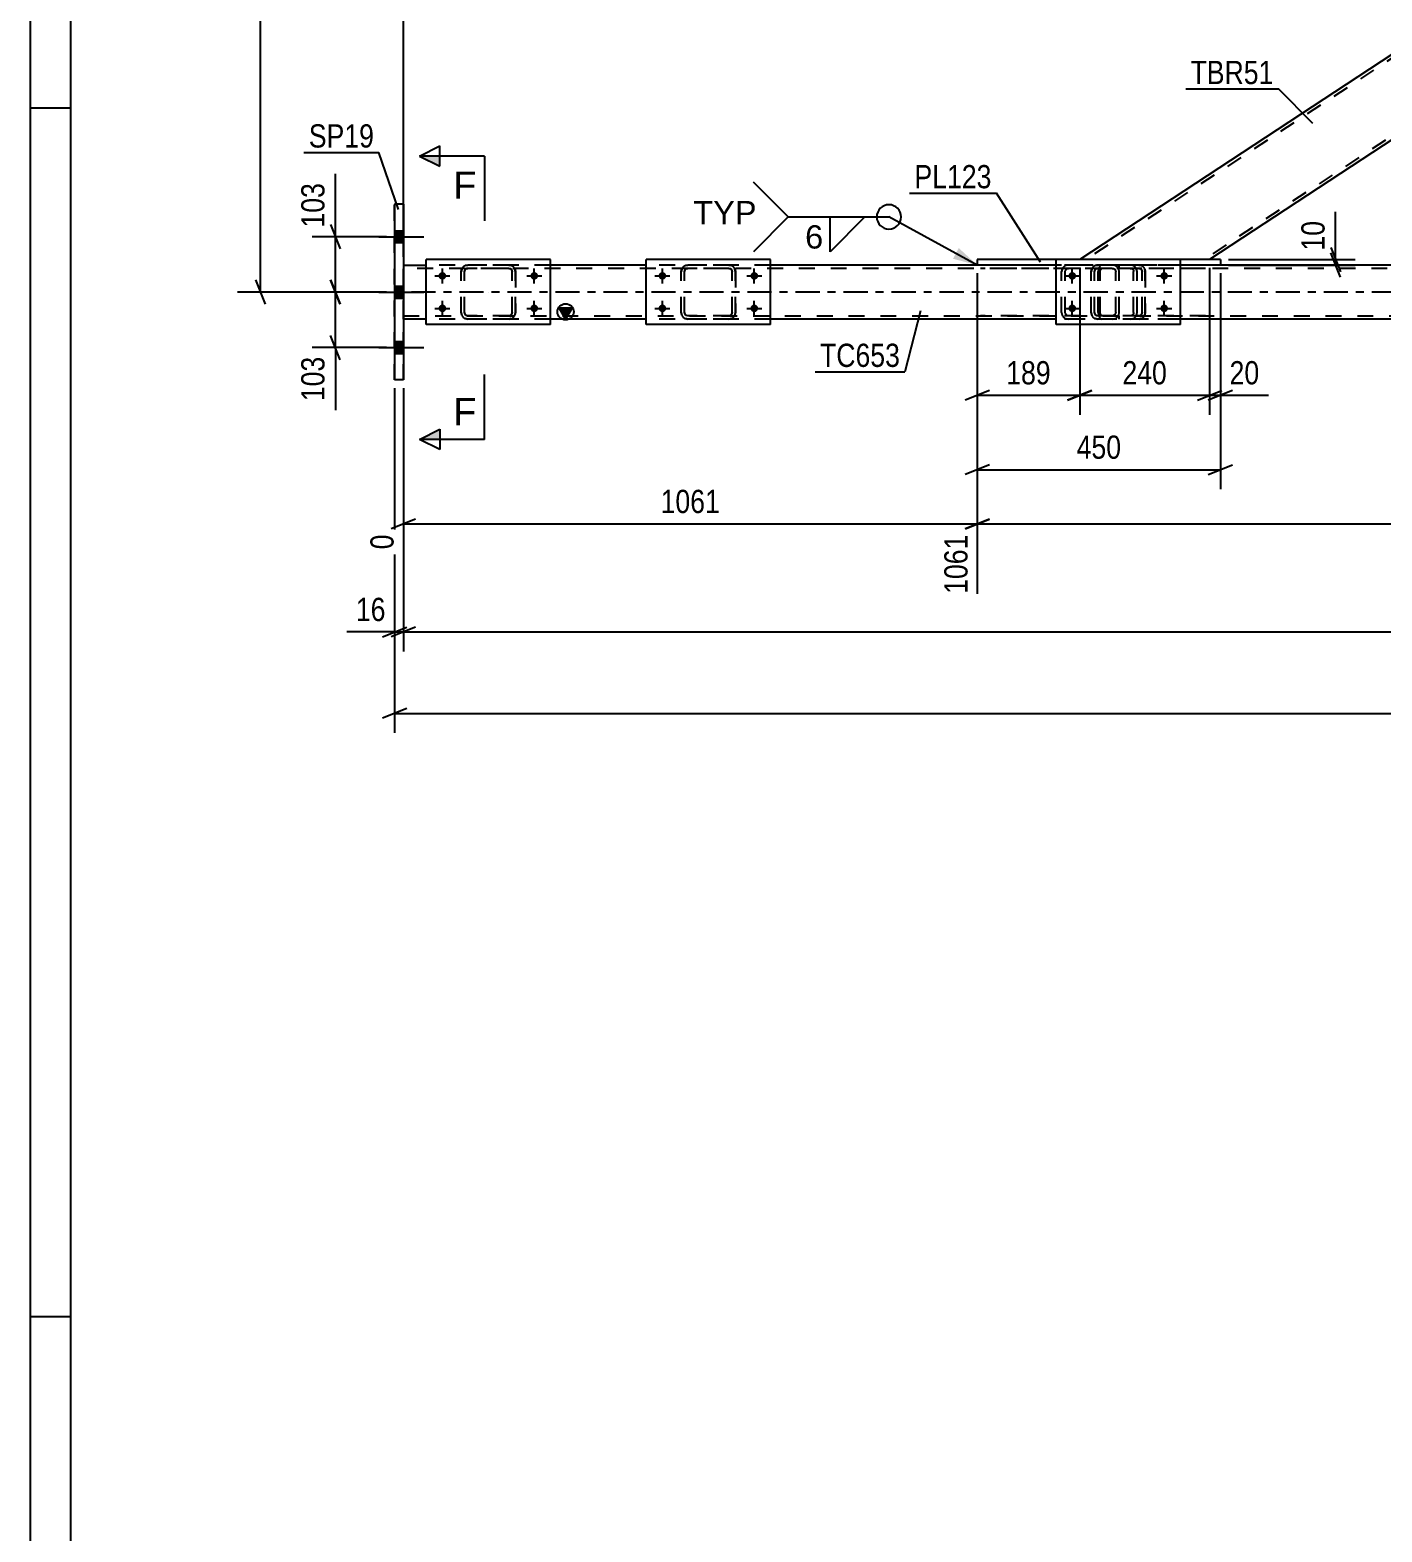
# Model space of a CAD drawing. Header units: millimetres. Extents: x -563 to 626, y -882 to -41.
# Drawn here: x -562.8 to -396.2, y -461 to -275.9 of the extents above; entities that cross this region are included whole.
import ezdxf

# ---------------------------------------------------------------- set-up
doc = ezdxf.new("R2010")
doc.units = ezdxf.units.MM
doc.linetypes.add('DXK_LINE_DOT2', pattern=[3.9198, 1.9599, -1.9599])
doc.linetypes.add('DXK_LINE_DOT3', pattern=[5.9187, 2.979, -0.9799, 0.9799, -0.9799])
doc.styles.add('Arial', font='ARIAL.TTF', dxfattribs={"height": 0.2})
doc.styles.add('Arial Narrow', font='ARIALN.TTF', dxfattribs={"height": 0.2})

# ---------------------------------------------------------------- blocks, each defined once
blk = doc.blocks.new('Unknown-761534688-1134')
at = {"color": 5, "linetype": 'Continuous'}
for p, q in [((-562.84, -40.53), (-562.84, -881.53)), ((-557.84, -45.53), (-557.84, -876.53)), ((-557.84, -285.53), (-562.84, -285.53)), ((-557.84, -434.53), (-562.84, -434.53))]:
    blk.add_line(p, q, dxfattribs=at)
blk = doc.blocks.new('Bolt-761534688-6166 - 6164')
at = {"linetype": 'Continuous'}
for points in [[(-512.02, -305.74, -1), (-512.02, -306.68, -1)], [(-500.69, -305.74, -1), (-500.69, -306.68, -1)], [(-512.02, -309.74, -1), (-512.02, -310.68, -1)], [(-500.69, -309.74, -1), (-500.69, -310.68, -1)]]:
    blk.add_hatch(color=1, dxfattribs=at).paths.add_polyline_path(points)
at = {"color": 1, "linetype": 'Continuous'}
for p, q in [((-512.02, -307.14), (-512.02, -305.28)), ((-500.69, -307.14), (-500.69, -305.28)), ((-512.96, -306.21), (-511.09, -306.21)), ((-501.62, -306.21), (-499.76, -306.21)), ((-512.96, -310.21), (-511.09, -310.21)), ((-512.02, -311.14), (-512.02, -309.28)), ((-501.62, -310.21), (-499.76, -310.21)), ((-500.69, -311.14), (-500.69, -309.28))]:
    blk.add_line(p, q, dxfattribs=at)
blk = doc.blocks.new('Part-761534688-6231 - 6164')
at = {"color": 7, "linetype": 'DXK_LINE_DOT2'}
for p, q in [((-482.57, -305.68), (-482.5, -305.37)), ((-482.5, -305.37), (-482.57, -305.68)), ((-482.13, -305.52), (-482.05, -305.39)), ((-482.05, -305.39), (-482.13, -305.52)), ((-482.07, -304.94), (-481.77, -304.88)), ((-481.77, -304.88), (-482.07, -304.94)), ((-482.05, -305.39), (-481.92, -305.31)), ((-481.92, -305.31), (-482.05, -305.39)), ((-481.92, -305.31), (-481.77, -305.28)), ((-481.77, -305.28), (-481.92, -305.31)), ((-476.7, -304.88), (-481.77, -304.88)), ((-476.7, -305.28), (-481.77, -305.28)), ((-476.7, -304.88), (-476.39, -304.94)), ((-476.39, -304.94), (-476.7, -304.88)), ((-476.7, -305.28), (-476.55, -305.31)), ((-476.55, -305.31), (-476.42, -305.39)), ((-476.42, -305.39), (-476.55, -305.31)), ((-476.42, -305.39), (-476.33, -305.52)), ((-476.33, -305.52), (-476.42, -305.39)), ((-475.96, -305.37), (-475.9, -305.68)), ((-475.9, -305.68), (-475.96, -305.37)), ((-482.57, -310.74), (-482.57, -305.68)), ((-482.57, -305.68), (-482.57, -305.68)), ((-482.57, -310.74), (-482.57, -305.68)), ((-482.17, -305.68), (-482.13, -305.52)), ((-482.13, -305.52), (-482.17, -305.68)), ((-482.17, -310.74), (-482.17, -305.68)), ((-482.17, -305.68), (-482.17, -305.68)), ((-482.17, -310.74), (-482.17, -305.68)), ((-476.33, -305.52), (-476.3, -305.68)), ((-476.3, -305.68), (-476.33, -305.52)), ((-476.3, -310.74), (-476.3, -305.68)), ((-476.3, -305.68), (-476.3, -305.68)), ((-476.3, -310.74), (-476.3, -305.68)), ((-475.9, -310.74), (-475.9, -305.68)), ((-475.9, -305.68), (-475.9, -305.68)), ((-475.9, -305.68), (-475.9, -310.74)), ((-482.57, -310.74), (-482.57, -310.74)), ((-482.5, -311.05), (-482.57, -310.74)), ((-482.57, -310.74), (-482.5, -311.05)), ((-482.17, -310.74), (-482.17, -310.74)), ((-482.13, -310.9), (-482.17, -310.74)), ((-482.17, -310.74), (-482.13, -310.9)), ((-482.05, -311.03), (-482.13, -310.9)), ((-482.13, -310.9), (-482.05, -311.03)), ((-476.33, -310.9), (-476.42, -311.03)), ((-476.42, -311.03), (-476.33, -310.9)), ((-476.3, -310.74), (-476.33, -310.9)), ((-476.33, -310.9), (-476.3, -310.74)), ((-476.3, -310.74), (-476.3, -310.74)), ((-475.9, -310.74), (-475.96, -311.05)), ((-475.96, -311.05), (-475.9, -310.74)), ((-475.9, -310.74), (-475.9, -310.74)), ((-481.77, -311.54), (-482.07, -311.48)), ((-482.07, -311.48), (-481.77, -311.54)), ((-481.92, -311.11), (-482.05, -311.03)), ((-482.05, -311.03), (-481.92, -311.11)), ((-481.77, -311.14), (-481.92, -311.11)), ((-476.7, -311.14), (-481.77, -311.14)), ((-476.7, -311.54), (-481.77, -311.54)), ((-476.55, -311.11), (-476.7, -311.14)), ((-476.7, -311.14), (-476.55, -311.11)), ((-476.39, -311.48), (-476.7, -311.54)), ((-476.7, -311.54), (-476.39, -311.48)), ((-476.42, -311.03), (-476.55, -311.11)), ((-476.55, -311.11), (-476.42, -311.03))]:
    blk.add_line(p, q, dxfattribs=at)
at = {"color": 7, "linetype": 'DXK_LINE_DOT3'}
blk.add_line((-479.23, -308.21), (-479.23, -308.21), dxfattribs=at)
at = {"color": 7, "linetype": 'DXK_LINE_DOT2'}
for centre, start, end in [((-481.77, -305.68), 112.5, 157.5), ((-481.77, -305.68), 112.5, 157.5), ((-476.7, -305.68), 22.5, 67.5), ((-476.7, -305.68), 22.5, 67.5), ((-481.77, -310.74), 202.5, 247.5), ((-481.77, -310.74), 202.5, 247.5), ((-476.7, -310.74), 292.5, 337.5), ((-476.7, -310.74), 292.5, 337.5)]:
    blk.add_arc(centre, 0.8, start, end, dxfattribs=at)
blk = doc.blocks.new('Part-761534688-6255 - 6164')
at = {"color": 7, "linetype": 'DXK_LINE_DOT2'}
for p, q in [((-431.14, -305.37), (-431.17, -305.68)), ((-431.04, -305.11), (-431.14, -305.37)), ((-430.9, -304.94), (-431.04, -305.11)), ((-430.93, -305.52), (-430.88, -305.39)), ((-430.72, -304.88), (-430.9, -304.94)), ((-430.88, -305.39), (-430.81, -305.31)), ((-430.81, -305.31), (-430.72, -305.28)), ((-417.95, -304.88), (-430.72, -304.88)), ((-417.95, -305.28), (-430.72, -305.28)), ((-428.6, -305.28), (-428.6, -304.88)), ((-426.92, -304.94), (-427.24, -304.88)), ((-427.24, -305.28), (-427.08, -305.31)), ((-427.08, -305.31), (-426.94, -305.39)), ((-426.94, -305.39), (-426.85, -305.52)), ((-426.4, -305.68), (-426.46, -305.37)), ((-431.17, -310.74), (-431.17, -305.68)), ((-430.95, -305.68), (-430.93, -305.52)), ((-430.95, -310.74), (-430.95, -305.68)), ((-426.85, -305.52), (-426.82, -305.68)), ((-426.82, -310.74), (-426.82, -305.68)), ((-426.4, -310.74), (-426.4, -305.68)), ((-431.17, -310.74), (-431.14, -311.05)), ((-430.93, -310.9), (-430.95, -310.74)), ((-430.88, -311.03), (-430.93, -310.9)), ((-426.85, -310.9), (-426.94, -311.03)), ((-426.82, -310.74), (-426.85, -310.9)), ((-426.46, -311.05), (-426.4, -310.74)), ((-431.14, -311.05), (-431.04, -311.31)), ((-431.04, -311.31), (-430.9, -311.48)), ((-430.9, -311.48), (-430.72, -311.54)), ((-430.81, -311.11), (-430.88, -311.03)), ((-430.72, -311.14), (-430.81, -311.11)), ((-417.95, -311.14), (-430.72, -311.14)), ((-417.95, -311.54), (-430.72, -311.54)), ((-428.6, -311.54), (-428.6, -311.14)), ((-427.08, -311.11), (-427.24, -311.14)), ((-427.24, -311.54), (-426.92, -311.48)), ((-426.94, -311.03), (-427.08, -311.11))]:
    blk.add_line(p, q, dxfattribs=at)
for centre, start, end in [((-427.21, -305.7), 23.8494, 68.8059), ((-427.21, -310.72), 291.1941, 336.1506)]:
    blk.add_arc(centre, 0.82, start, end, dxfattribs=at)
blk = doc.blocks.new('Part-761534688-6192 - 6164')
at = {"color": 7, "linetype": 'DXK_LINE_DOT2'}
for p, q in [((-432.05, -305.68), (-431.99, -305.37)), ((-431.99, -305.37), (-432.05, -305.68)), ((-431.62, -305.52), (-431.53, -305.39)), ((-431.53, -305.39), (-431.62, -305.52)), ((-431.56, -304.94), (-431.25, -304.88)), ((-431.25, -304.88), (-431.56, -304.94)), ((-431.53, -305.39), (-431.4, -305.31)), ((-431.4, -305.31), (-431.53, -305.39)), ((-431.4, -305.31), (-431.25, -305.28)), ((-431.25, -305.28), (-431.4, -305.31)), ((-426.18, -304.88), (-431.25, -304.88)), ((-426.18, -305.28), (-431.25, -305.28)), ((-426.18, -304.88), (-425.88, -304.94)), ((-425.88, -304.94), (-426.18, -304.88)), ((-426.18, -305.28), (-426.03, -305.31)), ((-426.03, -305.31), (-425.9, -305.39)), ((-425.9, -305.39), (-426.03, -305.31)), ((-425.9, -305.39), (-425.81, -305.52)), ((-425.81, -305.52), (-425.9, -305.39)), ((-425.44, -305.37), (-425.38, -305.68)), ((-425.38, -305.68), (-425.44, -305.37)), ((-432.05, -310.74), (-432.05, -305.68)), ((-432.05, -305.68), (-432.05, -305.68)), ((-432.05, -310.74), (-432.05, -305.68)), ((-431.65, -305.68), (-431.62, -305.52)), ((-431.62, -305.52), (-431.65, -305.68)), ((-431.65, -310.74), (-431.65, -305.68)), ((-431.65, -305.68), (-431.65, -305.68)), ((-431.65, -310.74), (-431.65, -305.68)), ((-425.81, -305.52), (-425.78, -305.68)), ((-425.78, -305.68), (-425.81, -305.52)), ((-425.78, -310.74), (-425.78, -305.68)), ((-425.78, -305.68), (-425.78, -305.68)), ((-425.78, -310.74), (-425.78, -305.68)), ((-425.38, -310.74), (-425.38, -305.68)), ((-425.38, -305.68), (-425.38, -305.68)), ((-425.38, -305.68), (-425.38, -310.74)), ((-432.05, -310.74), (-432.05, -310.74)), ((-431.99, -311.05), (-432.05, -310.74)), ((-432.05, -310.74), (-431.99, -311.05)), ((-431.65, -310.74), (-431.65, -310.74)), ((-431.62, -310.9), (-431.65, -310.74)), ((-431.65, -310.74), (-431.62, -310.9)), ((-431.53, -311.03), (-431.62, -310.9)), ((-431.62, -310.9), (-431.53, -311.03)), ((-425.81, -310.9), (-425.9, -311.03)), ((-425.9, -311.03), (-425.81, -310.9)), ((-425.78, -310.74), (-425.81, -310.9)), ((-425.81, -310.9), (-425.78, -310.74)), ((-425.78, -310.74), (-425.78, -310.74)), ((-425.38, -310.74), (-425.44, -311.05)), ((-425.44, -311.05), (-425.38, -310.74)), ((-425.38, -310.74), (-425.38, -310.74)), ((-431.25, -311.54), (-431.56, -311.48)), ((-431.56, -311.48), (-431.25, -311.54)), ((-431.4, -311.11), (-431.53, -311.03)), ((-431.53, -311.03), (-431.4, -311.11)), ((-431.25, -311.14), (-431.4, -311.11)), ((-426.18, -311.14), (-431.25, -311.14)), ((-426.18, -311.54), (-431.25, -311.54)), ((-426.03, -311.11), (-426.18, -311.14)), ((-426.18, -311.14), (-426.03, -311.11)), ((-425.88, -311.48), (-426.18, -311.54)), ((-426.18, -311.54), (-425.88, -311.48)), ((-425.9, -311.03), (-426.03, -311.11)), ((-426.03, -311.11), (-425.9, -311.03))]:
    blk.add_line(p, q, dxfattribs=at)
at = {"color": 7, "linetype": 'DXK_LINE_DOT3'}
blk.add_line((-428.72, -308.21), (-428.72, -308.21), dxfattribs=at)
at = {"color": 7, "linetype": 'DXK_LINE_DOT2'}
for centre, start, end in [((-431.25, -305.68), 112.5, 157.5), ((-431.25, -305.68), 112.5, 157.5), ((-426.18, -305.68), 22.5, 67.5), ((-426.18, -305.68), 22.5, 67.5), ((-431.25, -310.74), 202.5, 247.5), ((-431.25, -310.74), 202.5, 247.5), ((-426.18, -310.74), 292.5, 337.5), ((-426.18, -310.74), 292.5, 337.5)]:
    blk.add_arc(centre, 0.8, start, end, dxfattribs=at)
blk = doc.blocks.new('Part-761534688-6193 - 6164')
at = {"color": 2, "linetype": 'Continuous'}
for p, q in [((-421.05, -304.21), (-436.38, -304.21)), ((-436.38, -312.21), (-436.38, -304.21)), ((-421.05, -312.21), (-421.05, -304.21)), ((-421.05, -312.21), (-436.38, -312.21))]:
    blk.add_line(p, q, dxfattribs=at)
blk = doc.blocks.new('Bolt-761534688-6198 - 6164')
at = {"linetype": 'Continuous'}
for points in [[(-484.9, -305.74, -1), (-484.9, -306.68, -1)], [(-473.57, -305.74, -1), (-473.57, -306.68, -1)], [(-484.9, -309.74, -1), (-484.9, -310.68, -1)], [(-473.57, -309.74, -1), (-473.57, -310.68, -1)]]:
    blk.add_hatch(color=1, dxfattribs=at).paths.add_polyline_path(points)
at = {"color": 1, "linetype": 'Continuous'}
for p, q in [((-484.9, -307.14), (-484.9, -305.28)), ((-473.57, -307.14), (-473.57, -305.28)), ((-485.83, -306.21), (-483.97, -306.21)), ((-474.5, -306.21), (-472.63, -306.21)), ((-485.83, -310.21), (-483.97, -310.21)), ((-484.9, -311.14), (-484.9, -309.28)), ((-474.5, -310.21), (-472.63, -310.21)), ((-473.57, -311.14), (-473.57, -309.28))]:
    blk.add_line(p, q, dxfattribs=at)
blk = doc.blocks.new('Part-761534688-6201 - 6164')
at = {"color": 7, "linetype": 'DXK_LINE_DOT2'}
for p, q in [((-509.69, -305.68), (-509.63, -305.37)), ((-509.63, -305.37), (-509.69, -305.68)), ((-509.26, -305.52), (-509.17, -305.39)), ((-509.17, -305.39), (-509.26, -305.52)), ((-509.2, -304.94), (-508.89, -304.88)), ((-508.89, -304.88), (-509.2, -304.94)), ((-509.17, -305.39), (-509.04, -305.31)), ((-509.04, -305.31), (-509.17, -305.39)), ((-509.04, -305.31), (-508.89, -305.28)), ((-508.89, -305.28), (-509.04, -305.31)), ((-503.82, -304.88), (-508.89, -304.88)), ((-503.82, -305.28), (-508.89, -305.28)), ((-503.82, -304.88), (-503.52, -304.94)), ((-503.52, -304.94), (-503.82, -304.88)), ((-503.82, -305.28), (-503.67, -305.31)), ((-503.67, -305.31), (-503.54, -305.39)), ((-503.54, -305.39), (-503.67, -305.31)), ((-503.54, -305.39), (-503.45, -305.52)), ((-503.45, -305.52), (-503.54, -305.39)), ((-503.08, -305.37), (-503.02, -305.68)), ((-503.02, -305.68), (-503.08, -305.37)), ((-509.69, -310.74), (-509.69, -305.68)), ((-509.69, -305.68), (-509.69, -305.68)), ((-509.69, -310.74), (-509.69, -305.68)), ((-509.29, -305.68), (-509.26, -305.52)), ((-509.26, -305.52), (-509.29, -305.68)), ((-509.29, -310.74), (-509.29, -305.68)), ((-509.29, -305.68), (-509.29, -305.68)), ((-509.29, -310.74), (-509.29, -305.68)), ((-503.45, -305.52), (-503.42, -305.68)), ((-503.42, -305.68), (-503.45, -305.52)), ((-503.42, -310.74), (-503.42, -305.68)), ((-503.42, -305.68), (-503.42, -305.68)), ((-503.42, -310.74), (-503.42, -305.68)), ((-503.02, -310.74), (-503.02, -305.68)), ((-503.02, -305.68), (-503.02, -305.68)), ((-503.02, -305.68), (-503.02, -310.74)), ((-509.69, -310.74), (-509.69, -310.74)), ((-509.63, -311.05), (-509.69, -310.74)), ((-509.69, -310.74), (-509.63, -311.05)), ((-509.29, -310.74), (-509.29, -310.74)), ((-509.26, -310.9), (-509.29, -310.74)), ((-509.29, -310.74), (-509.26, -310.9)), ((-509.17, -311.03), (-509.26, -310.9)), ((-509.26, -310.9), (-509.17, -311.03)), ((-503.45, -310.9), (-503.54, -311.03)), ((-503.54, -311.03), (-503.45, -310.9)), ((-503.42, -310.74), (-503.45, -310.9)), ((-503.45, -310.9), (-503.42, -310.74)), ((-503.42, -310.74), (-503.42, -310.74)), ((-503.02, -310.74), (-503.08, -311.05)), ((-503.08, -311.05), (-503.02, -310.74)), ((-503.02, -310.74), (-503.02, -310.74)), ((-508.89, -311.54), (-509.2, -311.48)), ((-509.2, -311.48), (-508.89, -311.54)), ((-509.04, -311.11), (-509.17, -311.03)), ((-509.17, -311.03), (-509.04, -311.11)), ((-508.89, -311.14), (-509.04, -311.11)), ((-503.82, -311.14), (-508.89, -311.14)), ((-503.82, -311.54), (-508.89, -311.54)), ((-503.67, -311.11), (-503.82, -311.14)), ((-503.82, -311.14), (-503.67, -311.11)), ((-503.52, -311.48), (-503.82, -311.54)), ((-503.82, -311.54), (-503.52, -311.48)), ((-503.54, -311.03), (-503.67, -311.11)), ((-503.67, -311.11), (-503.54, -311.03))]:
    blk.add_line(p, q, dxfattribs=at)
at = {"color": 7, "linetype": 'DXK_LINE_DOT3'}
blk.add_line((-506.36, -308.21), (-506.36, -308.21), dxfattribs=at)
at = {"color": 7, "linetype": 'DXK_LINE_DOT2'}
for centre, start, end in [((-508.89, -305.68), 112.5, 157.5), ((-508.89, -305.68), 112.5, 157.5), ((-503.82, -305.68), 22.5, 67.5), ((-503.82, -305.68), 22.5, 67.5), ((-508.89, -310.74), 202.5, 247.5), ((-508.89, -310.74), 202.5, 247.5), ((-503.82, -310.74), 292.5, 337.5), ((-503.82, -310.74), 292.5, 337.5)]:
    blk.add_arc(centre, 0.8, start, end, dxfattribs=at)
blk = doc.blocks.new('Part-761534688-6202 - 6164')
at = {"color": 2, "linetype": 'Continuous'}
for p, q in [((-498.69, -304.21), (-514.02, -304.21)), ((-514.02, -312.21), (-514.02, -304.21)), ((-498.69, -312.21), (-498.69, -304.21)), ((-498.69, -312.21), (-514.02, -312.21))]:
    blk.add_line(p, q, dxfattribs=at)
blk = doc.blocks.new('Part-761534688-6219 - 6164')
at = {"color": 2, "linetype": 'Continuous'}
for p, q in [((-471.57, -304.21), (-486.9, -304.21)), ((-486.9, -312.21), (-486.9, -304.21)), ((-471.57, -312.21), (-471.57, -304.21)), ((-471.57, -312.21), (-486.9, -312.21))]:
    blk.add_line(p, q, dxfattribs=at)
blk = doc.blocks.new('Part-761534688-6240 - 6164')
at = {"color": 7, "linetype": 'DXK_LINE_DOT2'}
for p, q in [((-429.45, -304.88), (-445.69, -304.88)), ((-429.45, -305.28), (-445.69, -305.28)), ((-435.63, -305.37), (-435.69, -305.68)), ((-435.23, -305.52), (-435.14, -305.39)), ((-434.84, -304.88), (-435.17, -304.94)), ((-435.14, -305.39), (-435, -305.31)), ((-435, -305.31), (-434.84, -305.28)), ((-429.12, -304.94), (-429.45, -304.88)), ((-429.45, -305.28), (-429.29, -305.31)), ((-429.29, -305.31), (-429.15, -305.39)), ((-429.15, -305.39), (-429.05, -305.52)), ((-428.6, -305.68), (-428.66, -305.37)), ((-435.69, -310.74), (-435.69, -305.68)), ((-435.27, -305.68), (-435.23, -305.52)), ((-435.27, -310.74), (-435.27, -305.68)), ((-429.05, -305.52), (-429.02, -305.68)), ((-429.02, -310.74), (-429.02, -305.68)), ((-428.6, -310.74), (-428.6, -305.68)), ((-435.69, -310.74), (-435.63, -311.05)), ((-435.23, -310.9), (-435.27, -310.74)), ((-435.14, -311.03), (-435.23, -310.9)), ((-429.05, -310.9), (-429.15, -311.03)), ((-429.02, -310.74), (-429.05, -310.9)), ((-428.66, -311.05), (-428.6, -310.74)), ((-429.45, -311.14), (-445.69, -311.14)), ((-429.45, -311.54), (-445.69, -311.54)), ((-435.17, -311.48), (-434.84, -311.54)), ((-435, -311.11), (-435.14, -311.03)), ((-434.84, -311.14), (-435, -311.11)), ((-429.29, -311.11), (-429.45, -311.14)), ((-429.45, -311.54), (-429.12, -311.48)), ((-429.15, -311.03), (-429.29, -311.11))]:
    blk.add_line(p, q, dxfattribs=at)
for centre, start, end in [((-434.87, -305.71), 110.7583, 155.68), ((-429.42, -305.71), 24.32, 69.2417), ((-434.87, -310.71), 204.32, 249.2417), ((-429.42, -310.71), 290.7583, 335.68)]:
    blk.add_arc(centre, 0.827, start, end, dxfattribs=at)
blk = doc.blocks.new('Part-761534688-6253 - 6164')
at = {"color": 2, "linetype": 'Continuous'}
for p, q in [((-516.83, -297.38), (-517.9, -297.38)), ((-517.9, -297.38), (-517.9, -319.04)), ((-516.83, -297.38), (-516.83, -297.38)), ((-516.83, -297.38), (-516.83, -319.04)), ((-516.83, -319.04), (-517.9, -319.04)), ((-516.83, -319.04), (-516.83, -319.04))]:
    blk.add_line(p, q, dxfattribs=at)
at = {"color": 7, "linetype": 'DXK_LINE_DOT2'}
for p, q in [((-517.9, -319.04), (-517.9, -297.38)), ((-516.83, -319.04), (-516.83, -297.38))]:
    blk.add_line(p, q, dxfattribs=at)
blk = doc.blocks.new('Bolt-761534688-6316 - 6164')
at = {"linetype": 'Continuous'}
for points in [[(-517.9, -300.64), (-517.9, -302.11), (-516.83, -302.11), (-516.83, -300.64)], [(-517.9, -300.64), (-517.9, -302.11), (-516.83, -302.11), (-516.83, -300.64)], [(-517.9, -300.64), (-517.9, -302.11), (-516.83, -302.11), (-516.83, -300.64)], [(-517.9, -307.48), (-517.9, -308.94), (-516.83, -308.94), (-516.83, -307.48)], [(-517.9, -307.48), (-517.9, -308.94), (-516.83, -308.94), (-516.83, -307.48)], [(-517.9, -314.31), (-517.9, -315.78), (-516.83, -315.78), (-516.83, -314.31)], [(-517.9, -314.31), (-517.9, -315.78), (-516.83, -315.78), (-516.83, -314.31)], [(-517.9, -314.31), (-517.9, -315.78), (-516.83, -315.78), (-516.83, -314.31)]]:
    blk.add_hatch(color=1, dxfattribs=at).paths.add_polyline_path(points)
at = {"color": 1, "linetype": 'Continuous'}
for p, q in [((-519.83, -301.38), (-514.3, -301.38)), ((-519.83, -301.38), (-514.3, -301.38)), ((-519.83, -301.38), (-514.3, -301.38)), ((-517.9, -300.64), (-516.83, -300.64)), ((-517.9, -300.64), (-516.83, -300.64)), ((-517.9, -300.64), (-516.83, -300.64)), ((-517.9, -302.11), (-516.83, -302.11)), ((-517.9, -302.11), (-516.83, -302.11)), ((-517.9, -302.11), (-516.83, -302.11)), ((-519.83, -308.21), (-514.3, -308.21)), ((-519.83, -308.21), (-514.3, -308.21)), ((-517.9, -307.48), (-516.83, -307.48)), ((-517.9, -307.48), (-516.83, -307.48)), ((-517.9, -308.94), (-516.83, -308.94)), ((-517.9, -308.94), (-516.83, -308.94)), ((-517.9, -314.31), (-516.83, -314.31)), ((-517.9, -314.31), (-516.83, -314.31)), ((-517.9, -314.31), (-516.83, -314.31)), ((-519.83, -315.04), (-514.3, -315.04)), ((-519.83, -315.04), (-514.3, -315.04)), ((-519.83, -315.04), (-514.3, -315.04)), ((-517.9, -315.78), (-516.83, -315.78)), ((-517.9, -315.78), (-516.83, -315.78)), ((-517.9, -315.78), (-516.83, -315.78))]:
    blk.add_line(p, q, dxfattribs=at)
blk = doc.blocks.new('Bolt-761534688-6317 - 6164')
at = {"linetype": 'Continuous'}
for points in [[(-434.38, -305.74, -1), (-434.38, -306.68, -1)], [(-423.05, -305.74, -1), (-423.05, -306.68, -1)], [(-434.38, -309.74, -1), (-434.38, -310.68, -1)], [(-423.05, -309.74, -1), (-423.05, -310.68, -1)]]:
    blk.add_hatch(color=1, dxfattribs=at).paths.add_polyline_path(points)
at = {"color": 1, "linetype": 'Continuous'}
for p, q in [((-434.38, -307.14), (-434.38, -305.28)), ((-423.05, -307.14), (-423.05, -305.28)), ((-435.32, -306.21), (-433.45, -306.21)), ((-423.98, -306.21), (-422.12, -306.21)), ((-435.32, -310.21), (-433.45, -310.21)), ((-434.38, -311.14), (-434.38, -309.28)), ((-423.98, -310.21), (-422.12, -310.21)), ((-423.05, -311.14), (-423.05, -309.28))]:
    blk.add_line(p, q, dxfattribs=at)
blk = doc.blocks.new('Part-761534688-6322 - 6164')
at = {"color": 2, "linetype": 'Continuous'}
for p, q in [((-446.09, -304.21), (-446.09, -304.88)), ((-436.38, -304.21), (-446.09, -304.21)), ((-436.38, -304.88), (-446.09, -304.88)), ((-416.12, -304.21), (-421.05, -304.21)), ((-416.12, -304.88), (-421.05, -304.88)), ((-416.12, -304.21), (-416.12, -304.88))]:
    blk.add_line(p, q, dxfattribs=at)
at = {"color": 7, "linetype": 'DXK_LINE_DOT2'}
for p, q in [((-421.05, -304.21), (-436.38, -304.21)), ((-421.05, -304.88), (-436.38, -304.88))]:
    blk.add_line(p, q, dxfattribs=at)
blk = doc.blocks.new('Part-761534688-6344 - 6164')
at = {"linetype": 'Continuous'}
blk.add_hatch(color=2, dxfattribs=at).paths.add_polyline_path([(-496.83, -311.54), (-497.63, -310.14), (-496.03, -310.14)])
at = {"color": 2, "linetype": 'Continuous'}
for p, q in [((-516.83, -304.88), (-514.02, -304.88)), ((-486.9, -304.88), (-498.69, -304.88)), ((-446.09, -304.88), (-471.57, -304.88)), ((-369.72, -304.88), (-416.12, -304.88)), ((-305.07, -304.88), (-354.39, -304.88)), ((-258.36, -304.88), (-274.22, -304.88)), ((-244.93, -304.88), (-258.26, -304.88)), ((-207.95, -304.88), (-229.59, -304.88)), ((-496.83, -311.54), (-497.63, -310.14)), ((-497.63, -310.14), (-496.03, -310.14)), ((-496.03, -310.14), (-496.83, -311.54)), ((-514.02, -311.54), (-516.83, -311.54)), ((-486.9, -311.54), (-498.69, -311.54)), ((-436.38, -311.54), (-471.57, -311.54)), ((-369.72, -311.54), (-421.05, -311.54)), ((-303.06, -311.54), (-354.39, -311.54)), ((-258.36, -311.54), (-287.73, -311.54)), ((-244.93, -311.54), (-258.26, -311.54)), ((-207.95, -311.54), (-229.59, -311.54))]:
    blk.add_line(p, q, dxfattribs=at)
at = {"color": 7, "linetype": 'DXK_LINE_DOT2'}
for p, q in [((-516.83, -304.88), (-516.83, -304.88)), ((-516.83, -304.88), (-516.83, -311.54)), ((-516.83, -311.54), (-516.83, -304.88)), ((-516.83, -304.88), (-516.83, -304.88)), ((-516.83, -305.28), (-516.83, -305.28)), ((-258.36, -305.28), (-516.83, -305.28)), ((-498.69, -304.88), (-514.02, -304.88)), ((-471.57, -304.88), (-486.9, -304.88)), ((-416.12, -304.88), (-446.09, -304.88)), ((-354.39, -304.88), (-369.72, -304.88)), ((-274.22, -304.88), (-305.07, -304.88)), ((-207.95, -305.28), (-258.26, -305.28)), ((-207.95, -304.88), (-244.93, -304.88)), ((-207.95, -311.54), (-207.95, -304.88)), ((-516.83, -311.14), (-516.83, -311.14)), ((-516.83, -311.14), (-258.36, -311.14)), ((-516.83, -311.54), (-516.83, -311.54)), ((-516.83, -311.54), (-516.83, -311.54)), ((-498.69, -311.54), (-514.02, -311.54)), ((-471.57, -311.54), (-486.9, -311.54)), ((-421.05, -311.54), (-436.38, -311.54)), ((-354.39, -311.54), (-369.72, -311.54)), ((-287.73, -311.54), (-303.06, -311.54)), ((-258.26, -311.14), (-207.95, -311.14)), ((-229.59, -311.54), (-244.93, -311.54))]:
    blk.add_line(p, q, dxfattribs=at)
at = {"color": 7, "linetype": 'DXK_LINE_DOT3'}
for p, q in [((-258.36, -308.21), (-516.83, -308.21)), ((-207.95, -308.21), (-258.26, -308.21))]:
    blk.add_line(p, q, dxfattribs=at)
at = {"color": 2, "linetype": 'Continuous'}
blk.add_circle((-496.83, -310.64), 1, dxfattribs=at)
blk = doc.blocks.new('Part-761534688-6371 - 6164')
at = {"color": 7, "linetype": 'DXK_LINE_DOT2'}
for p, q in [((-305.54, -220.55), (-432.73, -304.21)), ((-290.98, -220.55), (-418.18, -304.21)), ((-290.26, -220.55), (-306.27, -220.55)), ((-360.59, -256.28), (-368.6, -261.55)), ((-352.59, -261.55), (-360.59, -266.81)), ((-417.45, -304.21), (-433.46, -304.21))]:
    blk.add_line(p, q, dxfattribs=at)
at = {"color": 2, "linetype": 'Continuous'}
for p, q in [((-306.27, -220.55), (-360.59, -256.28)), ((-290.26, -220.55), (-352.59, -261.55)), ((-368.6, -261.55), (-433.46, -304.21)), ((-360.59, -266.81), (-417.45, -304.21))]:
    blk.add_line(p, q, dxfattribs=at)
blk = doc.blocks.new('StraightDimension-761534688-6784 - 6164')
at = {"color": 7, "linetype": 'Continuous'}
for p, q in [((-525.8, -306.71), (-524.6, -309.71)), ((-518.9, -308.21), (-528.05, -308.21)), ((-525.2, -315.04), (-525.2, -308.21)), ((-524.6, -316.54), (-525.8, -313.54)), ((-518.9, -315.04), (-528.05, -315.04))]:
    blk.add_line(p, q, dxfattribs=at)
at = {"color": 0}
blk.add_wipeout([(-525.95, -315.57), (-530.15, -315.57), (-530.15, -322.25), (-525.95, -322.25)], dxfattribs=at)
at = {"color": 7, "linetype": 'Continuous'}
blk.add_line((-525.2, -315.04), (-525.2, -322.78), dxfattribs=at)
blk.add_line((-525.2, -315.04), (-525.2, -322.78), dxfattribs=at)
at = {"color": 3, "style": 'Arial Narrow'}
blk.add_text('103', height=2.863, rotation=90.0002, dxfattribs=at).set_placement((-526.55, -321.65))
blk = doc.blocks.new('StraightDimension-761534688-12371 - 6164')
at = {"color": 7, "linetype": 'Continuous'}
for p, q in [((-433.46, -305.21), (-433.46, -323.33)), ((-446.09, -305.88), (-446.09, -323.33)), ((-444.59, -320.33), (-447.59, -321.53)), ((-446.09, -320.93), (-433.46, -320.93)), ((-434.96, -321.53), (-431.96, -320.33))]:
    blk.add_line(p, q, dxfattribs=at)
at = {"color": 0}
blk.add_wipeout([(-436.43, -320.18), (-436.43, -315.98), (-443.12, -315.98), (-443.12, -320.18)], dxfattribs=at)
at = {"color": 3, "style": 'Arial Narrow'}
blk.add_text('189', height=2.863, dxfattribs=at).set_placement((-442.52, -319.58))
blk = doc.blocks.new('StraightDimension-761534688-6499 - 6164')
at = {"color": 7, "linetype": 'Continuous'}
for p, q in [((-516.83, -320.04), (-516.83, -352.5)), ((-207.95, -320.04), (-207.95, -352.5)), ((-515.33, -349.5), (-518.33, -350.7)), ((-209.45, -350.7), (-206.45, -349.5)), ((-516.83, -350.1), (-207.95, -350.1))]:
    blk.add_line(p, q, dxfattribs=at)
at = {"color": 0}
blk.add_wipeout([(-358.13, -349.35), (-358.13, -345.15), (-366.65, -345.15), (-366.65, -349.35)], dxfattribs=at)
at = {"color": 3, "style": 'Arial Narrow'}
blk.add_text('4761', height=2.863, dxfattribs=at).set_placement((-366.05, -348.75))
blk = doc.blocks.new('StraightDimension-761534688-6519 - 6164')
at = {"color": 7, "linetype": 'Continuous'}
for p, q in [((-517.9, -320.04), (-517.9, -352.5)), ((-516.83, -320.04), (-516.83, -352.5)), ((-519.4, -350.7), (-516.4, -349.5)), ((-515.33, -349.5), (-518.33, -350.7)), ((-517.9, -350.1), (-516.83, -350.1))]:
    blk.add_line(p, q, dxfattribs=at)
at = {"color": 0}
blk.add_wipeout([(-518.42, -349.35), (-518.42, -345.15), (-523.28, -345.15), (-523.28, -349.35)], dxfattribs=at)
at = {"color": 7, "linetype": 'Continuous'}
blk.add_line((-517.9, -350.1), (-523.8, -350.1), dxfattribs=at)
blk.add_line((-517.9, -350.1), (-523.8, -350.1), dxfattribs=at)
at = {"color": 3, "style": 'Arial Narrow'}
blk.add_text('16', height=2.863, dxfattribs=at).set_placement((-522.68, -348.75))
blk = doc.blocks.new('StraightDimension-761534688-6530 - 6164')
at = {"color": 7, "linetype": 'Continuous'}
for p, q in [((-488.03, -220.88), (-488.03, -268.98)), ((-516.83, -303.88), (-516.83, -263.73)), ((-515.33, -265.98), (-518.33, -267.18)), ((-489.53, -267.18), (-486.53, -265.98)), ((-516.83, -266.58), (-488.03, -266.58))]:
    blk.add_line(p, q, dxfattribs=at)
at = {"color": 0}
blk.add_wipeout([(-499.09, -265.83), (-499.09, -261.63), (-505.77, -261.63), (-505.77, -265.83)], dxfattribs=at)
at = {"color": 3, "style": 'Arial Narrow'}
blk.add_text('432', height=2.863, dxfattribs=at).set_placement((-505.17, -265.23))
blk = doc.blocks.new('StraightDimension-761534688-6766 - 6164')
at = {"color": 7, "linetype": 'Continuous'}
for p, q in [((-533.84, -216.38), (-535.04, -213.38)), ((-490.36, -214.88), (-537.29, -214.88)), ((-534.44, -308.21), (-534.44, -214.88)), ((-535.04, -306.71), (-533.84, -309.71)), ((-518.9, -308.21), (-537.29, -308.21))]:
    blk.add_line(p, q, dxfattribs=at)
at = {"color": 0}
blk.add_wipeout([(-535.19, -257.29), (-539.39, -257.29), (-539.39, -265.8), (-535.19, -265.8)], dxfattribs=at)
at = {"color": 3, "style": 'Arial Narrow'}
blk.add_text('1400', height=2.863, rotation=90.0002, dxfattribs=at).set_placement((-535.79, -265.2))
blk = doc.blocks.new('StraightDimension-761534688-6776 - 6164')
at = {"color": 7, "linetype": 'Continuous'}
for p, q in [((-525.8, -299.88), (-524.6, -302.88)), ((-518.9, -301.38), (-528.05, -301.38)), ((-525.2, -308.21), (-525.2, -301.38)), ((-524.6, -309.71), (-525.8, -306.71)), ((-518.9, -308.21), (-528.05, -308.21))]:
    blk.add_line(p, q, dxfattribs=at)
at = {"color": 0}
blk.add_wipeout([(-525.95, -294.17), (-530.15, -294.17), (-530.15, -300.85), (-525.95, -300.85)], dxfattribs=at)
at = {"color": 7, "linetype": 'Continuous'}
blk.add_line((-525.2, -301.38), (-525.2, -293.64), dxfattribs=at)
blk.add_line((-525.2, -301.38), (-525.2, -293.64), dxfattribs=at)
at = {"color": 3, "style": 'Arial Narrow'}
blk.add_text('103', height=2.863, rotation=90.0002, dxfattribs=at).set_placement((-526.55, -300.25))
blk = doc.blocks.new('StraightDimension-761534688-6915 - 6164')
at = {"color": 7, "linetype": 'Continuous'}
for p, q in [((-446.09, -305.88), (-446.09, -332.5)), ((-416.12, -305.88), (-416.12, -332.5)), ((-444.59, -329.5), (-447.59, -330.7)), ((-417.62, -330.7), (-414.62, -329.5)), ((-446.09, -330.1), (-416.12, -330.1))]:
    blk.add_line(p, q, dxfattribs=at)
at = {"color": 0}
blk.add_wipeout([(-427.76, -329.35), (-427.76, -325.15), (-434.44, -325.15), (-434.44, -329.35)], dxfattribs=at)
at = {"color": 3, "style": 'Arial Narrow'}
blk.add_text('450', height=2.863, dxfattribs=at).set_placement((-433.84, -328.75))
blk = doc.blocks.new('StraightDimension-761534688-7039 - 6164')
at = {"color": 7, "linetype": 'Continuous'}
for p, q in [((-517.9, -320.04), (-517.9, -362.53)), ((-206.88, -320.04), (-206.88, -362.53)), ((-516.4, -359.53), (-519.4, -360.73)), ((-517.9, -360.13), (-206.88, -360.13)), ((-208.38, -360.73), (-205.38, -359.53))]:
    blk.add_line(p, q, dxfattribs=at)
at = {"color": 0}
blk.add_wipeout([(-358.13, -359.38), (-358.13, -355.18), (-366.65, -355.18), (-366.65, -359.38)], dxfattribs=at)
at = {"color": 3, "style": 'Arial Narrow'}
blk.add_text('4793', height=2.863, dxfattribs=at).set_placement((-366.05, -358.78))
blk = doc.blocks.new('StraightDimension-761534688-12369 - 6164')
at = {"color": 7, "linetype": 'Continuous'}
for p, q in [((-417.45, -305.21), (-417.45, -323.33)), ((-416.12, -305.88), (-416.12, -323.33)), ((-418.95, -321.53), (-415.95, -320.33)), ((-414.62, -320.33), (-417.62, -321.53)), ((-417.45, -320.93), (-416.12, -320.93))]:
    blk.add_line(p, q, dxfattribs=at)
at = {"color": 0}
blk.add_wipeout([(-410.73, -320.18), (-410.73, -315.98), (-415.59, -315.98), (-415.59, -320.18)], dxfattribs=at)
at = {"color": 7, "linetype": 'Continuous'}
blk.add_line((-416.12, -320.93), (-410.21, -320.93), dxfattribs=at)
blk.add_line((-416.12, -320.93), (-410.21, -320.93), dxfattribs=at)
at = {"color": 3, "style": 'Arial Narrow'}
blk.add_text('20', height=2.863, dxfattribs=at).set_placement((-414.99, -319.58))
blk = doc.blocks.new('StraightDimension-761534688-12370 - 6164')
at = {"color": 7, "linetype": 'Continuous'}
for p, q in [((-433.46, -305.21), (-433.46, -323.33)), ((-417.45, -305.21), (-417.45, -323.33)), ((-431.96, -320.33), (-434.96, -321.53)), ((-433.46, -320.93), (-417.45, -320.93)), ((-418.95, -321.53), (-415.95, -320.33))]:
    blk.add_line(p, q, dxfattribs=at)
at = {"color": 0}
blk.add_wipeout([(-422.11, -320.18), (-422.11, -315.98), (-428.8, -315.98), (-428.8, -320.18)], dxfattribs=at)
at = {"color": 3, "style": 'Arial Narrow'}
blk.add_text('240', height=2.863, dxfattribs=at).set_placement((-428.2, -319.58))
blk = doc.blocks.new('StraightDimension-761534688-22840 - 6164')
at = {"color": 7, "linetype": 'Continuous'}
for p, q in [((-446.09, -305.88), (-446.09, -345.4)), ((-305.07, -305.88), (-305.07, -345.4)), ((-444.59, -336.19), (-447.59, -337.39)), ((-446.09, -336.79), (-305.07, -336.79)), ((-306.57, -337.39), (-303.57, -336.19))]:
    blk.add_line(p, q, dxfattribs=at)
at = {"color": 0}
blk.add_wipeout([(-371.32, -336.04), (-371.32, -331.84), (-379.84, -331.84), (-379.84, -336.04)], dxfattribs=at)
at = {"color": 0, "linetype": 'Continuous'}
blk.add_wipeout([(-305.67, -337.49), (-309.87, -337.49), (-309.87, -346), (-305.67, -346)], dxfattribs=at)
at = {"color": 3, "style": 'Arial Narrow'}
blk.add_text('2115', height=2.863, dxfattribs=at).set_placement((-379.24, -335.44))
at = {"color": 3, "linetype": 'Continuous', "style": 'Arial Narrow'}
blk.add_text('3176', height=2.863, rotation=90.0002, dxfattribs=at).set_placement((-306.27, -345.4))
blk = doc.blocks.new('StraightDimension-761534688-22841 - 6164')
at = {"color": 7, "linetype": 'Continuous'}
for p, q in [((-446.09, -305.88), (-446.09, -345.4)), ((-516.83, -320.04), (-516.83, -339.91)), ((-515.33, -336.19), (-518.33, -337.39)), ((-516.83, -336.79), (-446.09, -336.79)), ((-447.59, -337.39), (-444.59, -336.19))]:
    blk.add_line(p, q, dxfattribs=at)
at = {"color": 0}
blk.add_wipeout([(-477.2, -336.04), (-477.2, -331.84), (-485.72, -331.84), (-485.72, -336.04)], dxfattribs=at)
at = {"color": 0, "linetype": 'Continuous'}
for points in [[(-517.43, -337.49), (-521.63, -337.49), (-521.63, -340.51), (-517.43, -340.51)], [(-446.69, -337.49), (-450.89, -337.49), (-450.89, -346), (-446.69, -346)]]:
    blk.add_wipeout(points, dxfattribs=at)
at = {"color": 3, "style": 'Arial Narrow'}
blk.add_text('1061', height=2.863, dxfattribs=at).set_placement((-485.12, -335.44))
at = {"color": 3, "linetype": 'Continuous', "style": 'Arial Narrow'}
for s, height, p in [('0', 2.86, (-518.03, -339.91)), ('1061', 2.863, (-447.29, -345.4))]:
    blk.add_text(s, height=height, rotation=90.0002, dxfattribs=at).set_placement(p)
blk = doc.blocks.new('StraightDimension-761534688-22869 - 6164')
at = {"color": 7, "linetype": 'Continuous'}
for p, q in [((-402.53, -302.71), (-401.33, -305.71)), ((-401.33, -306.38), (-402.53, -303.38)), ((-415.12, -304.21), (-399.53, -304.21)), ((-415.12, -304.88), (-399.53, -304.88)), ((-401.93, -304.88), (-401.93, -304.21))]:
    blk.add_line(p, q, dxfattribs=at)
at = {"color": 0}
blk.add_wipeout([(-402.68, -298.83), (-406.88, -298.83), (-406.88, -303.69), (-402.68, -303.69)], dxfattribs=at)
at = {"color": 7, "linetype": 'Continuous'}
blk.add_line((-401.93, -304.21), (-401.93, -298.3), dxfattribs=at)
blk.add_line((-401.93, -304.21), (-401.93, -298.3), dxfattribs=at)
at = {"color": 3, "style": 'Arial Narrow'}
blk.add_text('10', height=2.863, rotation=90.0002, dxfattribs=at).set_placement((-403.28, -303.09))
blk = doc.blocks.new('Mark-761534688-6249 - 6164')
at = {"color": 0}
blk.add_wipeout([(-520.45, -290.39), (-520.45, -287.39), (-528.48, -287.39), (-528.48, -290.39)], dxfattribs=at)
blk.add_wipeout([(-520.45, -290.39), (-520.45, -287.39), (-528.48, -287.39), (-528.48, -290.39)], dxfattribs=at)
at = {"color": 30, "linetype": 'Continuous'}
for p in [(-529.08, -290.99), (-517.42, -298.03)]:
    blk.add_line(p, (-519.85, -290.99), dxfattribs=at)
at = {"color": 3, "style": 'Arial Narrow'}
blk.add_text('SP19', height=2.863, dxfattribs=at).set_placement((-528.48, -290.39))
blk = doc.blocks.new('Mark-761534688-6318 - 6164')
at = {"color": 0}
blk.add_wipeout([(-444.32, -295.41), (-444.32, -292.41), (-453.83, -292.41), (-453.83, -295.41)], dxfattribs=at)
blk.add_wipeout([(-444.32, -295.41), (-444.32, -292.41), (-453.83, -292.41), (-453.83, -295.41)], dxfattribs=at)
at = {"color": 30, "linetype": 'Continuous'}
for p in [(-454.43, -296.01), (-438.29, -304.52)]:
    blk.add_line(p, (-443.72, -296.01), dxfattribs=at)
at = {"color": 3, "style": 'Arial Narrow'}
blk.add_text('PL123', height=2.863, dxfattribs=at).set_placement((-453.83, -295.41))
blk = doc.blocks.new('Mark-761534688-6340 - 6164')
at = {"color": 0}
blk.add_wipeout([(-455.61, -317.43), (-455.61, -314.43), (-465.47, -314.43), (-465.47, -317.43)], dxfattribs=at)
blk.add_wipeout([(-455.61, -317.43), (-455.61, -314.43), (-465.47, -314.43), (-465.47, -317.43)], dxfattribs=at)
at = {"color": 30, "linetype": 'Continuous'}
for p in [(-453.1, -310.53), (-466.07, -318.03)]:
    blk.add_line(p, (-455.01, -318.03), dxfattribs=at)
at = {"color": 3, "style": 'Arial Narrow'}
blk.add_text('TC653', height=2.863, dxfattribs=at).set_placement((-465.47, -317.43))
blk = doc.blocks.new('Mark-761534688-6367 - 6164')
at = {"color": 0}
blk.add_wipeout([(-409.57, -282.57), (-409.57, -279.57), (-419.8, -279.57), (-419.8, -282.57)], dxfattribs=at)
blk.add_wipeout([(-409.57, -282.57), (-409.57, -279.57), (-419.8, -279.57), (-419.8, -282.57)], dxfattribs=at)
at = {"color": 30, "linetype": 'Continuous'}
for p in [(-420.4, -283.17), (-404.72, -287.41)]:
    blk.add_line(p, (-408.97, -283.17), dxfattribs=at)
at = {"color": 3, "style": 'Arial Narrow'}
blk.add_text('TBR51', height=2.863, dxfattribs=at).set_placement((-419.8, -282.57))
blk = doc.blocks.new('WeldMark-761534688-24007 - 6164')
at = {"linetype": 'Continuous'}
blk.add_hatch(color=30, dxfattribs=at).paths.add_polyline_path([(-448.37, -302.78), (-446.09, -304.88), (-449.08, -304.1)])
at = {"color": 3, "linetype": 'Continuous'}
for q in [(-473.69, -294.66), (-473.69, -303.23)]:
    blk.add_line((-469.41, -298.94), q, dxfattribs=at)
at = {"color": 30, "linetype": 'Continuous'}
blk.add_line((-446.09, -304.88), (-456.98, -298.94), dxfattribs=at)
at = {"color": 3, "linetype": 'Continuous'}
for start, end in [(90, 270), (270, 90)]:
    blk.add_arc((-456.98, -298.94), 1.5, start, end, dxfattribs=at)
at = {"color": 0}
blk.add_wipeout([(-464.88, -303.04), (-464.88, -299.64), (-467.51, -299.64), (-467.51, -303.04)], dxfattribs=at)
at = {"color": 30, "linetype": 'Continuous'}
blk.add_line((-469.41, -298.94), (-456.98, -298.94), dxfattribs=at)
at = {"color": 3, "linetype": 'Continuous'}
for p, q in [((-464.23, -298.94), (-459.94, -298.94)), ((-459.94, -298.94), (-464.23, -303.23)), ((-464.23, -303.23), (-464.23, -298.94))]:
    blk.add_line(p, q, dxfattribs=at)
at = {"color": 3, "style": 'Arial'}
blk.add_text('6', height=2.87, dxfattribs=at).set_placement((-467.31, -302.84))
at = {"color": 0, "linetype": 'Continuous'}
blk.add_wipeout([(-473.31, -299.84), (-473.31, -296.84), (-481.08, -296.84), (-481.08, -299.84)], dxfattribs=at)
blk.add_wipeout([(-473.31, -299.84), (-473.31, -296.84), (-481.08, -296.84), (-481.08, -299.84)], dxfattribs=at)
at = {"color": 3, "linetype": 'Continuous', "style": 'Arial'}
blk.add_text('TYP', height=2.865, dxfattribs=at).set_placement((-481.08, -299.84))
blk = doc.blocks.new('SectionMark-761534688-25960 - 6164')
at = {"linetype": 'Continuous'}
for points in [[(-512.33, -291.44), (-512.33, -292.69), (-514.83, -291.44)], [(-512.33, -325.11), (-512.33, -326.36), (-514.83, -326.36)]]:
    blk.add_hatch(color=6, dxfattribs=at).paths.add_polyline_path(points)
at = {"color": 6, "linetype": 'Continuous'}
for p, q in [((-514.83, -291.44), (-512.33, -290.19)), ((-512.33, -292.69), (-512.33, -290.19)), ((-506.83, -291.44), (-514.83, -291.44)), ((-514.83, -291.44), (-512.33, -292.69)), ((-506.83, -291.44), (-506.83, -299.44)), ((-506.83, -326.36), (-506.83, -318.36)), ((-514.83, -326.36), (-512.33, -325.11)), ((-512.33, -325.11), (-512.33, -327.61)), ((-506.83, -326.36), (-514.83, -326.36)), ((-512.33, -327.61), (-514.83, -326.36))]:
    blk.add_line(p, q, dxfattribs=at)
at = {"color": 0, "linetype": 'Continuous'}
for points in [[(-507.83, -296.69), (-507.83, -293.19), (-510.68, -293.19), (-510.68, -296.69)], [(-507.83, -324.61), (-507.83, -321.11), (-510.68, -321.11), (-510.68, -324.61)]]:
    blk.add_wipeout(points, dxfattribs=at)
at = {"color": 3, "linetype": 'Continuous', "style": 'Arial'}
for p in [(-510.68, -296.69), (-510.68, -324.61)]:
    blk.add_text('F', height=3.34, dxfattribs=at).set_placement(p)

msp = doc.modelspace()

# ---------------------------------------------------------------- block references
for name in ['Unknown-761534688-1134', 'Part-761534688-6371 - 6164', 'Part-761534688-6253 - 6164', 'Bolt-761534688-6316 - 6164', 'Part-761534688-6344 - 6164', 'Part-761534688-6202 - 6164', 'Bolt-761534688-6166 - 6164', 'Part-761534688-6201 - 6164', 'Part-761534688-6219 - 6164', 'Bolt-761534688-6198 - 6164', 'Part-761534688-6231 - 6164', 'Part-761534688-6322 - 6164', 'Part-761534688-6240 - 6164', 'Part-761534688-6193 - 6164', 'Bolt-761534688-6317 - 6164', 'Part-761534688-6192 - 6164', 'Part-761534688-6255 - 6164']:
    msp.add_blockref(name, (0, 0))

# ---------------------------------------------------------------- next in the draw order: block references
for name in ['StraightDimension-761534688-6530 - 6164', 'Mark-761534688-6367 - 6164', 'StraightDimension-761534688-12371 - 6164', 'StraightDimension-761534688-6784 - 6164']:
    msp.add_blockref(name, (0, 0))

# ---------------------------------------------------------------- next in the draw order: block references
for name in ['StraightDimension-761534688-6766 - 6164', 'Mark-761534688-6318 - 6164', 'StraightDimension-761534688-6499 - 6164']:
    msp.add_blockref(name, (0, 0))

# ---------------------------------------------------------------- next in the draw order: block references
for name in ['StraightDimension-761534688-6776 - 6164', 'WeldMark-761534688-24007 - 6164', 'StraightDimension-761534688-6915 - 6164', 'StraightDimension-761534688-6519 - 6164']:
    msp.add_blockref(name, (0, 0))

# ---------------------------------------------------------------- next in the draw order: block references
for name in ['Mark-761534688-6249 - 6164', 'StraightDimension-761534688-7039 - 6164']:
    msp.add_blockref(name, (0, 0))

# ---------------------------------------------------------------- next in the draw order: block references
msp.add_blockref('StraightDimension-761534688-12369 - 6164', (0, 0))

# ---------------------------------------------------------------- next in the draw order: block references
msp.add_blockref('StraightDimension-761534688-12370 - 6164', (0, 0))

# ---------------------------------------------------------------- next in the draw order: block references
msp.add_blockref('StraightDimension-761534688-22840 - 6164', (0, 0))

# ---------------------------------------------------------------- next in the draw order: block references
for name in ['StraightDimension-761534688-22869 - 6164', 'StraightDimension-761534688-22841 - 6164']:
    msp.add_blockref(name, (0, 0))

# ---------------------------------------------------------------- next in the draw order: block references
for name in ['SectionMark-761534688-25960 - 6164', 'Mark-761534688-6340 - 6164']:
    msp.add_blockref(name, (0, 0))

doc.saveas('drawing.dxf')
